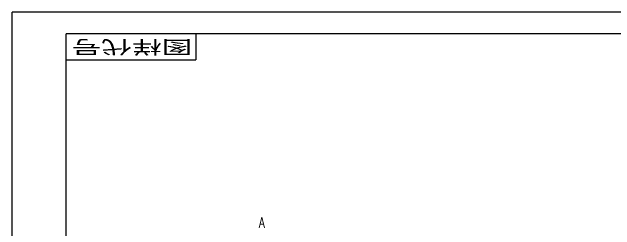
# Model space of a CAD drawing. Header units: millimetres. Extents: x -375 to 12388, y -150 to 8760.
# Drawn here: x -375 to 3805, y 7251 to 8760 of the extents above; entities that cross this region are included whole.
import ezdxf
from ezdxf.enums import TextEntityAlignment as Align

# ---------------------------------------------------------------- set-up
doc = ezdxf.new("R2010")
doc.units = ezdxf.units.MM
doc.header["$LTSCALE"] = 30
for name, color, linetype in [('2细线层', 7, 'Continuous'), ('6文字层', 3, 'Continuous'), ('图框层', 4, 'Continuous')]:
    doc.layers.add(name, color=color, linetype=linetype)
doc.styles.add('PC_TEXTSTYLE', font='romans.shx', dxfattribs={"width": 0.7, "bigfont": 'hzfs.shx'})

msp = doc.modelspace()

# ---------------------------------------------------------------- linework, layer by layer
at = {"layer": '2细线层'}
for p in [(-375, -150), (12240, 8760)]:
    msp.add_line(p, (-375, 8760), dxfattribs=at)
at = {"layer": '2细线层', "linetype": 'Continuous'}
for p in [(900, 8610), (0, 8430)]:
    msp.add_line(p, (900, 8430), dxfattribs=at)
at = {"layer": '图框层'}
for p in [(0, 0), (12090, 8610)]:
    msp.add_line(p, (0, 8610), dxfattribs=at)

# ---------------------------------------------------------------- texts
at = {"layer": '6文字层', "insert": (1356.33, 7265.84), "char_height": 74.23, "attachment_point": 8, "style": 'PC_TEXTSTYLE'}
msp.add_mtext('A', dxfattribs=at)
at = {"layer": '6文字层', "style": 'PC_TEXTSTYLE', "width": 2.047379}
msp.add_attdef('图样代号', text='图样代号', height=105, rotation=180, dxfattribs=at).set_placement((873.59, 8573.95), (35.19, 8573.95), align=Align.FIT)

doc.saveas('drawing.dxf')
